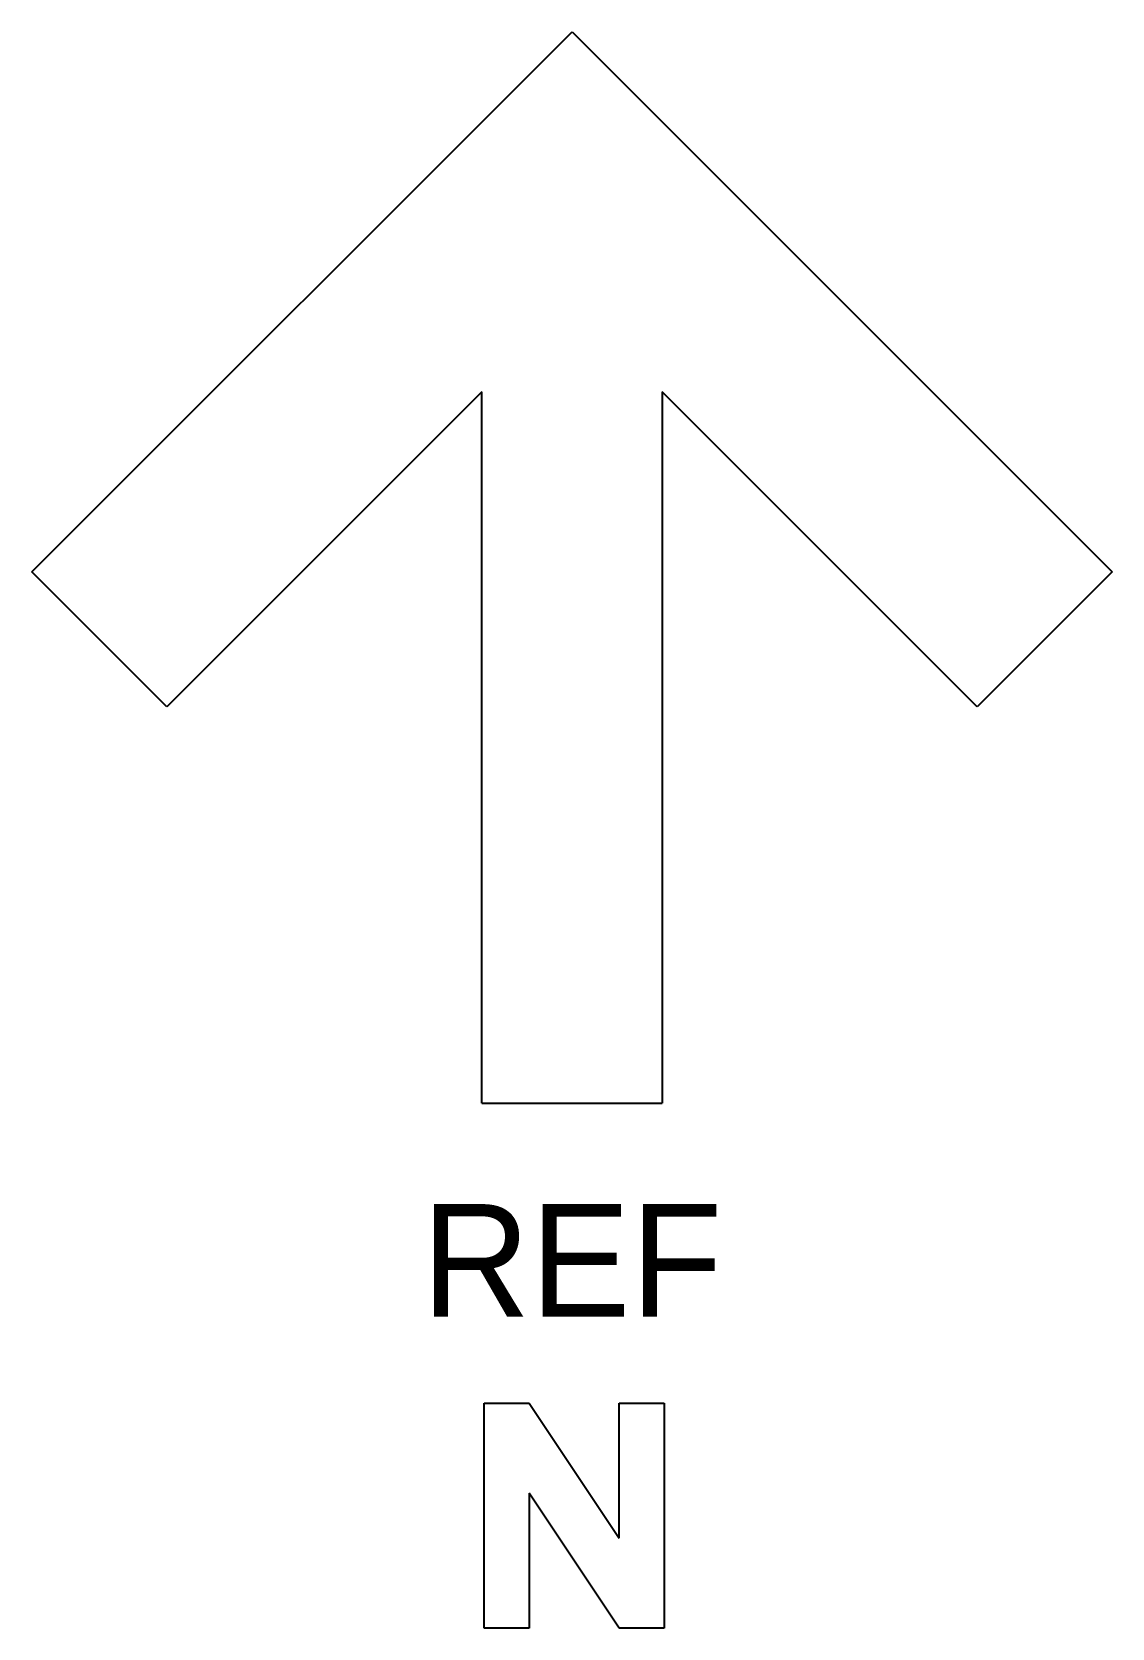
# Model space of a CAD drawing. Header units: millimetres. Extents: x -117 to 56377, y 7761 to 39996.
# Drawn here: x 13850 to 13885.2, y 37141.3 to 37193.5 of the extents above; entities that cross this region are included whole.
import ezdxf
from ezdxf.enums import TextEntityAlignment as Align

# ---------------------------------------------------------------- set-up
doc = ezdxf.new("R2010")
doc.units = ezdxf.units.MM
doc.header["$LTSCALE"] = 0.5
doc.layers.add('A000T', color=231, linetype='Continuous', lineweight=25)

# ---------------------------------------------------------------- blocks, each defined once
blk = doc.blocks.new('Anno_North_B_Metric')
at = {"color": 0, "linetype": 'ByBlock', "lineweight": -2}
for p, q in [((-1.300005, 3.78), (-0.040005, 5.04)), ((-0.040005, 5.04), (4.999995, 0)), ((1.639995, 0.84), (-1.300005, 3.78)), ((-9.900305, 0.82093), (-7.800305, 0.82093)), ((-9.900305, 0.40093), (-9.900305, 0.82093)), ((-7.800305, 0.82093), (-7.800305, 0.40093)), ((-4.999995, 0.84), (-4.999995, -0.84)), ((-4.999995, 0.84), (1.639995, 0.84)), ((-9.900305, -0.43907), (-8.640305, 0.40093)), ((-8.640305, 0.40093), (-9.900305, 0.40093)), ((-7.800305, 0.40093), (-9.060305, -0.43907)), ((4.999995, 0), (-0.040005, -5.04)), ((-9.900305, -0.85907), (-9.900305, -0.43907)), ((-9.060305, -0.43907), (-7.800305, -0.43907)), ((-7.800305, -0.43907), (-7.800305, -0.85907)), ((-7.800305, -0.85907), (-9.900305, -0.85907)), ((1.639995, -0.84), (-4.999995, -0.84)), ((-1.300005, -3.78), (1.639995, -0.84)), ((-0.040005, -5.04), (-1.300005, -3.78))]:
    blk.add_line(p, q, dxfattribs=at)
blk.add_text('REF', height=1.05, rotation=270, dxfattribs=at).set_placement((-6.992255, 0), align=Align.CENTER)

msp = doc.modelspace()

# ---------------------------------------------------------------- block references
at = {"layer": 'A000T', "xscale": 3.5, "yscale": 3.5, "zscale": 3.5, "rotation": 90}
msp.add_blockref('Anno_North_B_Metric', (13867.602, 37176), dxfattribs=at)

doc.saveas('drawing.dxf')
